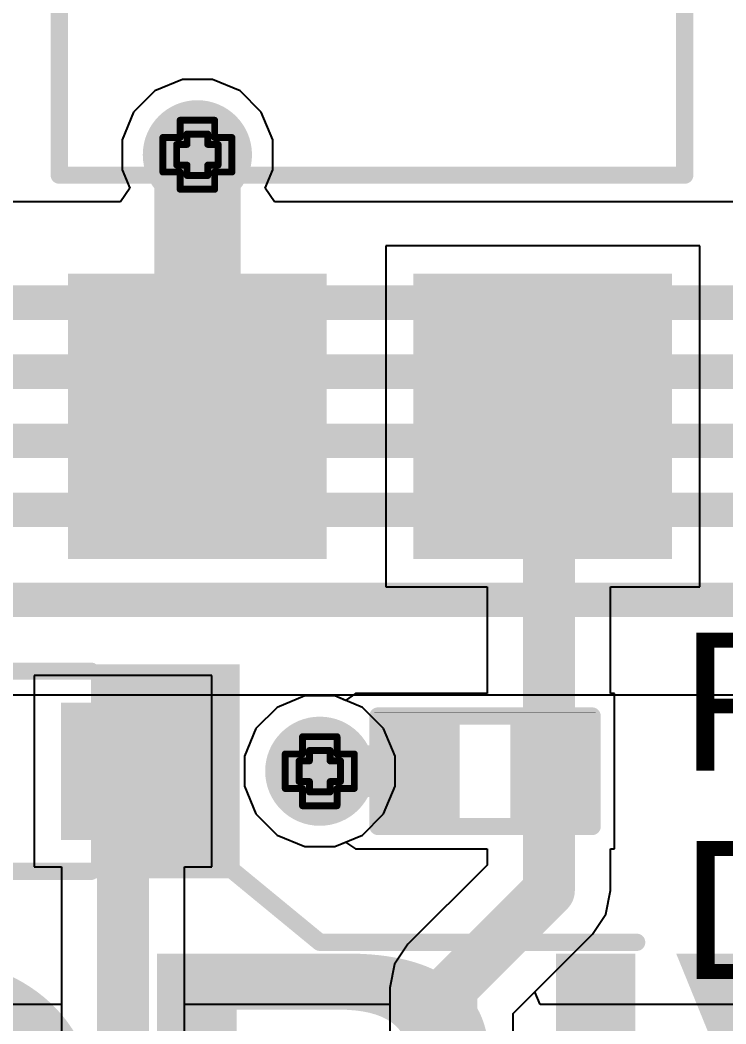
# Model space of a CAD drawing. Header units: inches. Extents: x -3 to 5259, y -3 to 5282.
# Drawn here: x 101.76 to 106.96, y 11.72 to 19.11 of the extents above; entities that cross this region are included whole.
import ezdxf

# ---------------------------------------------------------------- set-up
doc = ezdxf.new("R2010")
doc.units = ezdxf.units.IN
for name, color, linetype in [('Bottom Layer', 5, 'Continuous'), ('Bottom Solder', 6, 'Continuous'), ('Drill Drawing', 1, 'Continuous'), ('Layer 1', 16, 'Continuous'), ('Layer 2', 76, 'Continuous'), ('Top Layer', 1, 'Continuous'), ('Top Overlay', 2, 'Continuous'), ('Top Paste', 8, 'Continuous'), ('Top Solder', 216, 'Continuous'), ('Via Holes', 16, 'Continuous')]:
    doc.layers.add(name, color=color, linetype=linetype)
doc.styles.add('Arial', font='', dxfattribs={"height": 0.2})
doc.styles.add('Arial Black_Bold', font='', dxfattribs={"height": 0.2})
doc.styles.get('Arial').set_extended_font_data('Arial')
doc.styles.get('Arial Black_Bold').set_extended_font_data('Arial Black', bold=True)

# ---------------------------------------------------------------- blocks, each defined once
blk = doc.blocks.new('PC817C_13')
at = {"layer": 'Top Layer'}
for points in [[(6.100064, 2.1699982), (6.100064, 0.3700018), (4.100068, 0.3700018), (4.100068, 2.1699982)], [(6.100064, -0.3700018), (6.100064, -2.1699982), (4.100068, -2.1699982), (4.100068, -0.3700018)]]:
    blk.add_hatch(color=1, dxfattribs=at).paths.add_polyline_path(points)
at = {"layer": 'Top Paste'}
for points in [[(6.100064, 2.1699982), (6.100064, 0.3700018), (4.100068, 0.3700018), (4.100068, 2.1699982)], [(6.100064, -0.3700018), (6.100064, -2.1699982), (4.100068, -2.1699982), (4.100068, -0.3700018)]]:
    blk.add_hatch(color=8, dxfattribs=at).paths.add_polyline_path(points)
at = {"layer": 'Top Solder'}
for points in [[(6.150863999999999, 2.2207982), (6.150863999999999, 0.3192018), (4.049268, 0.3192018), (4.049268, 2.2207982)], [(6.150863999999999, -0.3192018), (6.150863999999999, -2.2207982), (4.049268, -2.2207982), (4.049268, -0.3192018)]]:
    blk.add_hatch(color=216, dxfattribs=at).paths.add_polyline_path(points)
at = {"layer": 'Top Overlay'}
for points in [[(3.324885399999999, 2.3139654, 0.127, 0.127, 0), (-3.175, 2.3139654, 0.127, 0.127, 0)], [(3.324885399999999, -2.2859492, 0.127, 0.127, 0), (3.324885399999999, 2.3139654, 0.127, 0.127, 0)], [(3.324885399999999, -2.2859492, 0.127, 0.127, 0), (-3.175, -2.28594666, 0.127, 0.127, 0)]]:
    blk.add_lwpolyline(points, format="xyseb", dxfattribs=at)
for points in [[(3.2931354, 2.3139654, 0.0635, 0.0635, 1), (3.3566354, 2.3139654, 0.0635, 0.0635, 1)], [(3.2931354, 2.3139654, 0.0635, 0.0635, 1), (3.3566354, 2.3139654, 0.0635, 0.0635, 1)], [(3.2931354, -2.2859492, 0.0635, 0.0635, 1), (3.3566354, -2.2859492, 0.0635, 0.0635, 1)], [(3.2931354, -2.2859492, 0.0635, 0.0635, 1), (3.3566354, -2.2859492, 0.0635, 0.0635, 1)]]:
    blk.add_lwpolyline(points, format="xyseb", close=True, dxfattribs=at)
blk = doc.blocks.new('R___0402_59')
at = {"layer": 'Top Layer'}
for points in [[(-0.6985, -0.3175), (-0.6985, 0.3175), (-0.2412999999999999, 0.3175), (-0.2413, -0.3175)], [(0.2412999999999999, -0.3175), (0.2413, 0.3175), (0.6985, 0.3175), (0.6985, -0.3175)]]:
    blk.add_hatch(color=1, dxfattribs=at).paths.add_polyline_path(points)
at = {"layer": 'Top Paste'}
for points in [[(-0.6985, -0.3175), (-0.6985, 0.3175), (-0.2412999999999999, 0.3175), (-0.2413, -0.3175)], [(0.2412999999999999, -0.3175), (0.2413, 0.3175), (0.6985, 0.3175), (0.6985, -0.3175)]]:
    blk.add_hatch(color=8, dxfattribs=at).paths.add_polyline_path(points)
at = {"layer": 'Top Solder'}
for points in [[(-0.75350116, -0.37250116), (-0.75350116, 0.37250116), (-0.1862988399999999, 0.37250116), (-0.18629884, -0.37250116)], [(0.1862988399999999, -0.37250116), (0.18629884, 0.37250116), (0.75350116, 0.37250116), (0.75350116, -0.37250116)]]:
    blk.add_hatch(color=216, dxfattribs=at).paths.add_polyline_path(points)
at = {"layer": 'Top Overlay'}
for points in [[(-0.7874, 0.4064, 0.127, 0.127, 0), (-0.7874, -0.4064, 0.127, 0.127, 0)], [(0.7874, 0.4064, 0.127, 0.127, 0), (-0.7874, 0.4064, 0.127, 0.127, 0)], [(0.7874, 0.4064, 0.127, 0.127, 0), (0.7874, -0.4064, 0.127, 0.127, 0)], [(0.7874, -0.4064, 0.127, 0.127, 0), (-0.7874, -0.4064, 0.127, 0.127, 0)], [(0.8128, -0.4318, 0.0032258, 0.0032258, 0), (-0.8128, -0.4318, 0.0032258, 0.0032258, 0)]]:
    blk.add_lwpolyline(points, format="xyseb", dxfattribs=at)
for points in [[(-0.8191499999999999, 0.4064, 0.0635, 0.0635, 1), (-0.7556499999999999, 0.4064, 0.0635, 0.0635, 1)], [(-0.8191499999999999, 0.4064, 0.0635, 0.0635, 1), (-0.7556499999999999, 0.4064, 0.0635, 0.0635, 1)], [(0.7556499999999999, 0.4064, 0.0635, 0.0635, 1), (0.8191499999999999, 0.4064, 0.0635, 0.0635, 1)], [(0.7556499999999999, 0.4064, 0.0635, 0.0635, 1), (0.8191499999999999, 0.4064, 0.0635, 0.0635, 1)], [(-0.8191499999999999, -0.4064, 0.0635, 0.0635, 1), (-0.7556499999999999, -0.4064, 0.0635, 0.0635, 1)], [(-0.8191499999999999, -0.4064, 0.0635, 0.0635, 1), (-0.7556499999999999, -0.4064, 0.0635, 0.0635, 1)], [(0.7556499999999999, -0.4064, 0.0635, 0.0635, 1), (0.8191499999999999, -0.4064, 0.0635, 0.0635, 1)], [(0.7556499999999999, -0.4064, 0.0635, 0.0635, 1), (0.8191499999999999, -0.4064, 0.0635, 0.0635, 1)], [(-0.81360518, -0.4318, 0.0016129, 0.0016129, 1), (-0.8119948199999999, -0.4318, 0.0016129, 0.0016129, 1)], [(0.8119948199999999, -0.4318, 0.0016129, 0.0016129, 1), (0.81360518, -0.4318, 0.0016129, 0.0016129, 1)]]:
    blk.add_lwpolyline(points, format="xyseb", close=True, dxfattribs=at)
blk = doc.blocks.new('SOD_323_201')
at = {"layer": 'Top Layer'}
for points in [[(-0.74999977, -0.4500003699999999), (-1.55000071, -0.4500003700000001), (-1.55000071, 0.4500003699999999), (-0.74999977, 0.4500003700000001)], [(1.55000071, -0.4500003699999999), (0.74999977, -0.4500003700000001), (0.74999977, 0.4500003699999999), (1.55000071, 0.4500003700000001)]]:
    blk.add_hatch(color=1, dxfattribs=at).paths.add_polyline_path(points)
at = {"layer": 'Top Overlay'}
for points in [[(-2.00751186, 0.4825847599999999), (-0.91531186, 0.4825847599999999), (-0.91531186, 0.7873847599999999), (-2.00751186, 0.7873847599999999)], [(-2.00752456, -0.50799492), (-1.57572456, -0.50799492), (-1.57572456, 0.50800508), (-2.00752456, 0.50800508)], [(-2.00753472, -0.7873872999999999), (-0.9153347199999999, -0.7873872999999999), (-0.9153347199999999, -0.4825872999999999), (-2.00753472, -0.4825872999999999)]]:
    blk.add_hatch(color=2, dxfattribs=at).paths.add_polyline_path(points)
at = {"layer": 'Top Paste'}
for points in [[(-0.74999977, -0.4500003699999999), (-1.55000071, -0.4500003700000001), (-1.55000071, 0.4500003699999999), (-0.74999977, 0.4500003700000001)], [(1.55000071, -0.4500003699999999), (0.74999977, -0.4500003700000001), (0.74999977, 0.4500003699999999), (1.55000071, 0.4500003700000001)]]:
    blk.add_hatch(color=8, dxfattribs=at).paths.add_polyline_path(points)
at = {"layer": 'Top Solder'}
for points in [[(-0.69499861, -0.5050015299999998), (-1.60500187, -0.50500153), (-1.60500187, 0.5050015299999998), (-0.69499861, 0.50500153)], [(1.60500187, -0.5050015299999998), (0.69499861, -0.50500153), (0.69499861, 0.5050015299999998), (1.60500187, 0.50500153)]]:
    blk.add_hatch(color=216, dxfattribs=at).paths.add_polyline_path(points)
at = {"layer": 'Top Overlay'}
for points in [[(0.9397999999999999, 0.7365974599999999, 0.127, 0.127, 0), (-0.91439746, 0.7366, 0.127, 0.127, 0)], [(0.9397999999999999, 0.7365974599999999, 0.127, 0.127, 0), (0.9397999999999999, 0.5588, 0.127, 0.127, 0)], [(0.9397999999999999, -0.5588, 0.127, 0.127, 0), (0.9397999999999999, -0.7365974599999999, 0.127, 0.127, 0)], [(0.9397999999999999, -0.7365974599999999, 0.127, 0.127, 0), (-0.91439746, -0.7366, 0.127, 0.127, 0)]]:
    blk.add_lwpolyline(points, format="xyseb", dxfattribs=at)
for points in [[(-0.94614746, 0.7366, 0.0635, 0.0635, 1), (-0.8826474599999999, 0.7366, 0.0635, 0.0635, 1)], [(0.9080499999999999, 0.7365974599999999, 0.0635, 0.0635, 1), (0.9715499999999999, 0.7365974599999999, 0.0635, 0.0635, 1)], [(0.9080499999999999, 0.7365974599999999, 0.0635, 0.0635, 1), (0.9715499999999999, 0.7365974599999999, 0.0635, 0.0635, 1)], [(0.9080499999999999, 0.5588, 0.0635, 0.0635, 1), (0.9715499999999999, 0.5588, 0.0635, 0.0635, 1)], [(0.9080499999999999, -0.5588, 0.0635, 0.0635, 1), (0.9715499999999999, -0.5588, 0.0635, 0.0635, 1)], [(-0.94614746, -0.7366, 0.0635, 0.0635, 1), (-0.8826474599999999, -0.7366, 0.0635, 0.0635, 1)], [(0.9080499999999999, -0.7365974599999999, 0.0635, 0.0635, 1), (0.9715499999999999, -0.7365974599999999, 0.0635, 0.0635, 1)], [(0.9080499999999999, -0.7365974599999999, 0.0635, 0.0635, 1), (0.9715499999999999, -0.7365974599999999, 0.0635, 0.0635, 1)]]:
    blk.add_lwpolyline(points, format="xyseb", close=True, dxfattribs=at)

msp = doc.modelspace()

# ---------------------------------------------------------------- hatches: boundary and pattern name
at = {"layer": 'Bottom Layer'}
h = msp.add_hatch(color=5, dxfattribs=at)
edge = h.paths.add_edge_path()
edge.add_arc((103.06865086, 18.11441132), 0.2999994, 0, 360)
h = msp.add_hatch(color=5, dxfattribs=at)
edge = h.paths.add_edge_path()
edge.add_arc((103.96864906, 13.57794338), 0.2999994, 0, 360)
at = {"layer": 'Bottom Solder'}
h = msp.add_hatch(color=6, dxfattribs=at)
edge = h.paths.add_edge_path()
edge.add_arc((103.06865086, 18.11441132), 0.4015993999999999, 0, 360)
h = msp.add_hatch(color=6, dxfattribs=at)
edge = h.paths.add_edge_path()
edge.add_arc((103.96864906, 13.57794338), 0.4015993999999999, 0, 360)
at = {"layer": 'Layer 1'}
h = msp.add_hatch(color=16, dxfattribs=at)
edge = h.paths.add_edge_path()
edge.add_arc((103.06865086, 18.11441132), 0.2999994, 0, 360)
h = msp.add_hatch(color=16, dxfattribs=at)
edge = h.paths.add_edge_path()
edge.add_arc((103.96864906, 13.57794338), 0.2999994, 0, 360)
at = {"layer": 'Layer 2'}
h = msp.add_hatch(color=76, dxfattribs=at)
edge = h.paths.add_edge_path()
edge.add_arc((103.06865086, 18.11441132), 0.2999994, 0, 360)
h = msp.add_hatch(color=76, dxfattribs=at)
edge = h.paths.add_edge_path()
edge.add_arc((103.96864906, 13.57794338), 0.2999994, 0, 360)
at = {"layer": 'Top Layer'}
h = msp.add_hatch(color=1, dxfattribs=at)
edge = h.paths.add_edge_path()
edge.add_arc((103.06865086, 18.11441132), 0.2999994, 0, 360)
h = msp.add_hatch(color=1, dxfattribs=at)
edge = h.paths.add_edge_path()
edge.add_arc((103.96864906, 13.57794338), 0.2999994, 0, 360)
at = {"layer": 'Top Solder'}
h = msp.add_hatch(color=216, dxfattribs=at)
edge = h.paths.add_edge_path()
edge.add_arc((103.06865086, 18.11441132), 0.4015993999999999, 0, 360)
h = msp.add_hatch(color=216, dxfattribs=at)
edge = h.paths.add_edge_path()
edge.add_arc((103.96864906, 13.57794338), 0.4015993999999999, 0, 360)
at = {"layer": 'Via Holes'}
h = msp.add_hatch(color=7, dxfattribs=at)
edge = h.paths.add_edge_path()
edge.add_arc((103.06865086, 18.11441132), 0.1499997, 0, 360)
h = msp.add_hatch(color=7, dxfattribs=at)
edge = h.paths.add_edge_path()
edge.add_arc((103.96864906, 13.57794338), 0.1499997, 0, 360)

# ---------------------------------------------------------------- linework, layer by layer
at = {"layer": 'Bottom Layer'}
for p, q in [((103.85845116, 14.13194278), (103.6548346, 14.04760208)), ((103.85845116, 14.13194278), (103.6548346, 14.04760208)), ((104.07884696, 14.13194278), (103.85845116, 14.13194278)), ((104.07884696, 14.13194278), (103.85845116, 14.13194278)), ((104.28246352, 14.04760208), (104.07884696, 14.13194278)), ((104.28246352, 14.04760208), (104.07884696, 14.13194278)), ((103.6548346, 14.04760208), (103.49899036, 13.89175784)), ((103.6548346, 14.04760208), (103.49899036, 13.89175784)), ((104.43830776, 13.89175784), (104.28246352, 14.04760208)), ((104.43830776, 13.89175784), (104.28246352, 14.04760208)), ((103.49899036, 13.89175784), (103.41464966, 13.68814128)), ((103.49899036, 13.89175784), (103.41464966, 13.68814128)), ((104.52264846, 13.68814128), (104.43830776, 13.89175784)), ((104.52264846, 13.68814128), (104.43830776, 13.89175784)), ((103.41464966, 13.68814128), (103.41464966, 13.46774548)), ((103.41464966, 13.68814128), (103.41464966, 13.46774548)), ((104.52264846, 13.46774548), (104.52264846, 13.68814128)), ((104.52264846, 13.46774548), (104.52264846, 13.68814128)), ((103.41464966, 13.46774548), (103.49899036, 13.26412892)), ((103.41464966, 13.46774548), (103.49899036, 13.26412892)), ((104.43830776, 13.26412892), (104.52264846, 13.46774548)), ((104.43830776, 13.26412892), (104.52264846, 13.46774548)), ((103.49899036, 13.26412892), (103.6548346, 13.10828468)), ((103.49899036, 13.26412892), (103.6548346, 13.10828468)), ((104.28246352, 13.10828468), (104.43830776, 13.26412892)), ((104.28246352, 13.10828468), (104.43830776, 13.26412892)), ((103.6548346, 13.10828468), (103.85845116, 13.02394398)), ((103.6548346, 13.10828468), (103.85845116, 13.02394398)), ((104.07884696, 13.02394398), (104.28246352, 13.10828468)), ((104.07884696, 13.02394398), (104.28246352, 13.10828468)), ((103.85845116, 13.02394398), (104.07884696, 13.02394398)), ((103.85845116, 13.02394398), (104.07884696, 13.02394398))]:
    msp.add_line(p, q, dxfattribs=at)
at = {"layer": 'Drill Drawing'}
for points in [[(102.94165086, 18.24141132, 0.0508, 0.0508, 0), (102.94165086, 18.36841132, 0.0508, 0.0508, 0)], [(102.94165086, 18.36841132, 0.0508, 0.0508, 0), (103.19565086, 18.36841132, 0.0508, 0.0508, 0)], [(103.19565086, 18.24141132, 0.0508, 0.0508, 0), (103.19565086, 18.36841132, 0.0508, 0.0508, 0)], [(102.81465086, 17.98741132, 0.0508, 0.0508, 0), (102.81465086, 18.24141132, 0.0508, 0.0508, 0)], [(102.81465086, 18.24141132, 0.0508, 0.0508, 0), (102.94165086, 18.24141132, 0.0508, 0.0508, 0)], [(102.99245086, 18.19061132, 0.0508, 0.0508, 0), (102.99245086, 18.26681132, 0.0508, 0.0508, 0)], [(102.99245086, 18.26681132, 0.0508, 0.0508, 0), (103.14485086, 18.26681132, 0.0508, 0.0508, 0)], [(103.14485086, 18.19061132, 0.0508, 0.0508, 0), (103.14485086, 18.26681132, 0.0508, 0.0508, 0)], [(103.19565086, 18.24141132, 0.0508, 0.0508, 0), (103.32265086, 18.24141132, 0.0508, 0.0508, 0)], [(103.32265086, 17.98741132, 0.0508, 0.0508, 0), (103.32265086, 18.24141132, 0.0508, 0.0508, 0)], [(102.91625086, 18.03821132, 0.0508, 0.0508, 0), (102.91625086, 18.19061132, 0.0508, 0.0508, 0)], [(102.91625086, 18.19061132, 0.0508, 0.0508, 0), (102.99245086, 18.19061132, 0.0508, 0.0508, 0)], [(103.14485086, 18.19061132, 0.0508, 0.0508, 0), (103.22105086, 18.19061132, 0.0508, 0.0508, 0)], [(103.22105086, 18.03821132, 0.0508, 0.0508, 0), (103.22105086, 18.19061132, 0.0508, 0.0508, 0)], [(102.91625086, 18.03821132, 0.0508, 0.0508, 0), (102.99245086, 18.03821132, 0.0508, 0.0508, 0)], [(102.99245086, 17.96201132, 0.0508, 0.0508, 0), (102.99245086, 18.03821132, 0.0508, 0.0508, 0)], [(103.14485086, 18.03821132, 0.0508, 0.0508, 0), (103.22105086, 18.03821132, 0.0508, 0.0508, 0)], [(103.14485086, 17.96201132, 0.0508, 0.0508, 0), (103.14485086, 18.03821132, 0.0508, 0.0508, 0)], [(102.81465086, 17.98741132, 0.0508, 0.0508, 0), (102.94165086, 17.98741132, 0.0508, 0.0508, 0)], [(102.94165086, 17.86041132, 0.0508, 0.0508, 0), (102.94165086, 17.98741132, 0.0508, 0.0508, 0)], [(102.99245086, 17.96201132, 0.0508, 0.0508, 0), (103.14485086, 17.96201132, 0.0508, 0.0508, 0)], [(103.19565086, 17.98741132, 0.0508, 0.0508, 0), (103.32265086, 17.98741132, 0.0508, 0.0508, 0)], [(103.19565086, 17.86041132, 0.0508, 0.0508, 0), (103.19565086, 17.98741132, 0.0508, 0.0508, 0)], [(102.94165086, 17.86041132, 0.0508, 0.0508, 0), (103.19565086, 17.86041132, 0.0508, 0.0508, 0)], [(103.84164906, 13.70494338, 0.0508, 0.0508, 0), (103.84164906, 13.83194338, 0.0508, 0.0508, 0)], [(103.84164906, 13.83194338, 0.0508, 0.0508, 0), (104.09564906, 13.83194338, 0.0508, 0.0508, 0)], [(104.09564906, 13.70494338, 0.0508, 0.0508, 0), (104.09564906, 13.83194338, 0.0508, 0.0508, 0)], [(103.89244906, 13.65414338, 0.0508, 0.0508, 0), (103.89244906, 13.73034338, 0.0508, 0.0508, 0)], [(103.89244906, 13.73034338, 0.0508, 0.0508, 0), (104.04484906, 13.73034338, 0.0508, 0.0508, 0)], [(104.04484906, 13.65414338, 0.0508, 0.0508, 0), (104.04484906, 13.73034338, 0.0508, 0.0508, 0)], [(103.71464906, 13.45094338, 0.0508, 0.0508, 0), (103.71464906, 13.70494338, 0.0508, 0.0508, 0)], [(103.71464906, 13.70494338, 0.0508, 0.0508, 0), (103.84164906, 13.70494338, 0.0508, 0.0508, 0)], [(103.81624906, 13.50174338, 0.0508, 0.0508, 0), (103.81624906, 13.65414338, 0.0508, 0.0508, 0)], [(103.81624906, 13.65414338, 0.0508, 0.0508, 0), (103.89244906, 13.65414338, 0.0508, 0.0508, 0)], [(104.04484906, 13.65414338, 0.0508, 0.0508, 0), (104.12104906, 13.65414338, 0.0508, 0.0508, 0)], [(104.09564906, 13.70494338, 0.0508, 0.0508, 0), (104.22264906, 13.70494338, 0.0508, 0.0508, 0)], [(104.12104906, 13.50174338, 0.0508, 0.0508, 0), (104.12104906, 13.65414338, 0.0508, 0.0508, 0)], [(104.22264906, 13.45094338, 0.0508, 0.0508, 0), (104.22264906, 13.70494338, 0.0508, 0.0508, 0)], [(103.81624906, 13.50174338, 0.0508, 0.0508, 0), (103.89244906, 13.50174338, 0.0508, 0.0508, 0)], [(103.89244906, 13.42554338, 0.0508, 0.0508, 0), (103.89244906, 13.50174338, 0.0508, 0.0508, 0)], [(104.04484906, 13.50174338, 0.0508, 0.0508, 0), (104.12104906, 13.50174338, 0.0508, 0.0508, 0)], [(104.04484906, 13.42554338, 0.0508, 0.0508, 0), (104.04484906, 13.50174338, 0.0508, 0.0508, 0)], [(103.71464906, 13.45094338, 0.0508, 0.0508, 0), (103.84164906, 13.45094338, 0.0508, 0.0508, 0)], [(103.84164906, 13.32394338, 0.0508, 0.0508, 0), (103.84164906, 13.45094338, 0.0508, 0.0508, 0)], [(103.89244906, 13.42554338, 0.0508, 0.0508, 0), (104.04484906, 13.42554338, 0.0508, 0.0508, 0)], [(104.09564906, 13.45094338, 0.0508, 0.0508, 0), (104.22264906, 13.45094338, 0.0508, 0.0508, 0)], [(104.09564906, 13.32394338, 0.0508, 0.0508, 0), (104.09564906, 13.45094338, 0.0508, 0.0508, 0)], [(103.84164906, 13.32394338, 0.0508, 0.0508, 0), (104.09564906, 13.32394338, 0.0508, 0.0508, 0)]]:
    msp.add_lwpolyline(points, format="xyseb", dxfattribs=at)
for points in [[(102.92895086, 18.36841132, 0.0254, 0.0254, 1), (102.95435086, 18.36841132, 0.0254, 0.0254, 1)], [(102.92895086, 18.36841132, 0.0254, 0.0254, 1), (102.95435086, 18.36841132, 0.0254, 0.0254, 1)], [(103.18295086, 18.36841132, 0.0254, 0.0254, 1), (103.20835086, 18.36841132, 0.0254, 0.0254, 1)], [(103.18295086, 18.36841132, 0.0254, 0.0254, 1), (103.20835086, 18.36841132, 0.0254, 0.0254, 1)], [(102.80195086, 18.24141132, 0.0254, 0.0254, 1), (102.82735086, 18.24141132, 0.0254, 0.0254, 1)], [(102.80195086, 18.24141132, 0.0254, 0.0254, 1), (102.82735086, 18.24141132, 0.0254, 0.0254, 1)], [(102.92895086, 18.24141132, 0.0254, 0.0254, 1), (102.95435086, 18.24141132, 0.0254, 0.0254, 1)], [(102.92895086, 18.24141132, 0.0254, 0.0254, 1), (102.95435086, 18.24141132, 0.0254, 0.0254, 1)], [(102.97975086, 18.26681132, 0.0254, 0.0254, 1), (103.00515086, 18.26681132, 0.0254, 0.0254, 1)], [(102.97975086, 18.26681132, 0.0254, 0.0254, 1), (103.00515086, 18.26681132, 0.0254, 0.0254, 1)], [(103.13215086, 18.26681132, 0.0254, 0.0254, 1), (103.15755086, 18.26681132, 0.0254, 0.0254, 1)], [(103.13215086, 18.26681132, 0.0254, 0.0254, 1), (103.15755086, 18.26681132, 0.0254, 0.0254, 1)], [(103.18295086, 18.24141132, 0.0254, 0.0254, 1), (103.20835086, 18.24141132, 0.0254, 0.0254, 1)], [(103.18295086, 18.24141132, 0.0254, 0.0254, 1), (103.20835086, 18.24141132, 0.0254, 0.0254, 1)], [(103.30995086, 18.24141132, 0.0254, 0.0254, 1), (103.33535086, 18.24141132, 0.0254, 0.0254, 1)], [(103.30995086, 18.24141132, 0.0254, 0.0254, 1), (103.33535086, 18.24141132, 0.0254, 0.0254, 1)], [(102.90355086, 18.19061132, 0.0254, 0.0254, 1), (102.92895086, 18.19061132, 0.0254, 0.0254, 1)], [(102.90355086, 18.19061132, 0.0254, 0.0254, 1), (102.92895086, 18.19061132, 0.0254, 0.0254, 1)], [(102.97975086, 18.19061132, 0.0254, 0.0254, 1), (103.00515086, 18.19061132, 0.0254, 0.0254, 1)], [(102.97975086, 18.19061132, 0.0254, 0.0254, 1), (103.00515086, 18.19061132, 0.0254, 0.0254, 1)], [(103.13215086, 18.19061132, 0.0254, 0.0254, 1), (103.15755086, 18.19061132, 0.0254, 0.0254, 1)], [(103.13215086, 18.19061132, 0.0254, 0.0254, 1), (103.15755086, 18.19061132, 0.0254, 0.0254, 1)], [(103.20835086, 18.19061132, 0.0254, 0.0254, 1), (103.23375086, 18.19061132, 0.0254, 0.0254, 1)], [(103.20835086, 18.19061132, 0.0254, 0.0254, 1), (103.23375086, 18.19061132, 0.0254, 0.0254, 1)], [(102.90355086, 18.03821132, 0.0254, 0.0254, 1), (102.92895086, 18.03821132, 0.0254, 0.0254, 1)], [(102.90355086, 18.03821132, 0.0254, 0.0254, 1), (102.92895086, 18.03821132, 0.0254, 0.0254, 1)], [(102.97975086, 18.03821132, 0.0254, 0.0254, 1), (103.00515086, 18.03821132, 0.0254, 0.0254, 1)], [(102.97975086, 18.03821132, 0.0254, 0.0254, 1), (103.00515086, 18.03821132, 0.0254, 0.0254, 1)], [(103.13215086, 18.03821132, 0.0254, 0.0254, 1), (103.15755086, 18.03821132, 0.0254, 0.0254, 1)], [(103.13215086, 18.03821132, 0.0254, 0.0254, 1), (103.15755086, 18.03821132, 0.0254, 0.0254, 1)], [(103.20835086, 18.03821132, 0.0254, 0.0254, 1), (103.23375086, 18.03821132, 0.0254, 0.0254, 1)], [(103.20835086, 18.03821132, 0.0254, 0.0254, 1), (103.23375086, 18.03821132, 0.0254, 0.0254, 1)], [(102.80195086, 17.98741132, 0.0254, 0.0254, 1), (102.82735086, 17.98741132, 0.0254, 0.0254, 1)], [(102.80195086, 17.98741132, 0.0254, 0.0254, 1), (102.82735086, 17.98741132, 0.0254, 0.0254, 1)], [(102.92895086, 17.98741132, 0.0254, 0.0254, 1), (102.95435086, 17.98741132, 0.0254, 0.0254, 1)], [(102.92895086, 17.98741132, 0.0254, 0.0254, 1), (102.95435086, 17.98741132, 0.0254, 0.0254, 1)], [(102.97975086, 17.96201132, 0.0254, 0.0254, 1), (103.00515086, 17.96201132, 0.0254, 0.0254, 1)], [(102.97975086, 17.96201132, 0.0254, 0.0254, 1), (103.00515086, 17.96201132, 0.0254, 0.0254, 1)], [(103.13215086, 17.96201132, 0.0254, 0.0254, 1), (103.15755086, 17.96201132, 0.0254, 0.0254, 1)], [(103.13215086, 17.96201132, 0.0254, 0.0254, 1), (103.15755086, 17.96201132, 0.0254, 0.0254, 1)], [(103.18295086, 17.98741132, 0.0254, 0.0254, 1), (103.20835086, 17.98741132, 0.0254, 0.0254, 1)], [(103.18295086, 17.98741132, 0.0254, 0.0254, 1), (103.20835086, 17.98741132, 0.0254, 0.0254, 1)], [(103.30995086, 17.98741132, 0.0254, 0.0254, 1), (103.33535086, 17.98741132, 0.0254, 0.0254, 1)], [(103.30995086, 17.98741132, 0.0254, 0.0254, 1), (103.33535086, 17.98741132, 0.0254, 0.0254, 1)], [(102.92895086, 17.86041132, 0.0254, 0.0254, 1), (102.95435086, 17.86041132, 0.0254, 0.0254, 1)], [(102.92895086, 17.86041132, 0.0254, 0.0254, 1), (102.95435086, 17.86041132, 0.0254, 0.0254, 1)], [(103.18295086, 17.86041132, 0.0254, 0.0254, 1), (103.20835086, 17.86041132, 0.0254, 0.0254, 1)], [(103.18295086, 17.86041132, 0.0254, 0.0254, 1), (103.20835086, 17.86041132, 0.0254, 0.0254, 1)], [(103.82894906, 13.83194338, 0.0254, 0.0254, 1), (103.85434906, 13.83194338, 0.0254, 0.0254, 1)], [(103.82894906, 13.83194338, 0.0254, 0.0254, 1), (103.85434906, 13.83194338, 0.0254, 0.0254, 1)], [(104.08294906, 13.83194338, 0.0254, 0.0254, 1), (104.10834906, 13.83194338, 0.0254, 0.0254, 1)], [(104.08294906, 13.83194338, 0.0254, 0.0254, 1), (104.10834906, 13.83194338, 0.0254, 0.0254, 1)], [(103.87974906, 13.73034338, 0.0254, 0.0254, 1), (103.90514906, 13.73034338, 0.0254, 0.0254, 1)], [(103.87974906, 13.73034338, 0.0254, 0.0254, 1), (103.90514906, 13.73034338, 0.0254, 0.0254, 1)], [(104.03214906, 13.73034338, 0.0254, 0.0254, 1), (104.05754906, 13.73034338, 0.0254, 0.0254, 1)], [(104.03214906, 13.73034338, 0.0254, 0.0254, 1), (104.05754906, 13.73034338, 0.0254, 0.0254, 1)], [(103.70194906, 13.70494338, 0.0254, 0.0254, 1), (103.72734906, 13.70494338, 0.0254, 0.0254, 1)], [(103.70194906, 13.70494338, 0.0254, 0.0254, 1), (103.72734906, 13.70494338, 0.0254, 0.0254, 1)], [(103.80354906, 13.65414338, 0.0254, 0.0254, 1), (103.82894906, 13.65414338, 0.0254, 0.0254, 1)], [(103.80354906, 13.65414338, 0.0254, 0.0254, 1), (103.82894906, 13.65414338, 0.0254, 0.0254, 1)], [(103.82894906, 13.70494338, 0.0254, 0.0254, 1), (103.85434906, 13.70494338, 0.0254, 0.0254, 1)], [(103.82894906, 13.70494338, 0.0254, 0.0254, 1), (103.85434906, 13.70494338, 0.0254, 0.0254, 1)], [(103.87974906, 13.65414338, 0.0254, 0.0254, 1), (103.90514906, 13.65414338, 0.0254, 0.0254, 1)], [(103.87974906, 13.65414338, 0.0254, 0.0254, 1), (103.90514906, 13.65414338, 0.0254, 0.0254, 1)], [(104.03214906, 13.65414338, 0.0254, 0.0254, 1), (104.05754906, 13.65414338, 0.0254, 0.0254, 1)], [(104.03214906, 13.65414338, 0.0254, 0.0254, 1), (104.05754906, 13.65414338, 0.0254, 0.0254, 1)], [(104.08294906, 13.70494338, 0.0254, 0.0254, 1), (104.10834906, 13.70494338, 0.0254, 0.0254, 1)], [(104.08294906, 13.70494338, 0.0254, 0.0254, 1), (104.10834906, 13.70494338, 0.0254, 0.0254, 1)], [(104.10834906, 13.65414338, 0.0254, 0.0254, 1), (104.13374906, 13.65414338, 0.0254, 0.0254, 1)], [(104.10834906, 13.65414338, 0.0254, 0.0254, 1), (104.13374906, 13.65414338, 0.0254, 0.0254, 1)], [(104.20994906, 13.70494338, 0.0254, 0.0254, 1), (104.23534906, 13.70494338, 0.0254, 0.0254, 1)], [(104.20994906, 13.70494338, 0.0254, 0.0254, 1), (104.23534906, 13.70494338, 0.0254, 0.0254, 1)], [(103.80354906, 13.50174338, 0.0254, 0.0254, 1), (103.82894906, 13.50174338, 0.0254, 0.0254, 1)], [(103.80354906, 13.50174338, 0.0254, 0.0254, 1), (103.82894906, 13.50174338, 0.0254, 0.0254, 1)], [(103.87974906, 13.50174338, 0.0254, 0.0254, 1), (103.90514906, 13.50174338, 0.0254, 0.0254, 1)], [(103.87974906, 13.50174338, 0.0254, 0.0254, 1), (103.90514906, 13.50174338, 0.0254, 0.0254, 1)], [(104.03214906, 13.50174338, 0.0254, 0.0254, 1), (104.05754906, 13.50174338, 0.0254, 0.0254, 1)], [(104.03214906, 13.50174338, 0.0254, 0.0254, 1), (104.05754906, 13.50174338, 0.0254, 0.0254, 1)], [(104.10834906, 13.50174338, 0.0254, 0.0254, 1), (104.13374906, 13.50174338, 0.0254, 0.0254, 1)], [(104.10834906, 13.50174338, 0.0254, 0.0254, 1), (104.13374906, 13.50174338, 0.0254, 0.0254, 1)], [(103.70194906, 13.45094338, 0.0254, 0.0254, 1), (103.72734906, 13.45094338, 0.0254, 0.0254, 1)], [(103.70194906, 13.45094338, 0.0254, 0.0254, 1), (103.72734906, 13.45094338, 0.0254, 0.0254, 1)], [(103.82894906, 13.45094338, 0.0254, 0.0254, 1), (103.85434906, 13.45094338, 0.0254, 0.0254, 1)], [(103.82894906, 13.45094338, 0.0254, 0.0254, 1), (103.85434906, 13.45094338, 0.0254, 0.0254, 1)], [(103.87974906, 13.42554338, 0.0254, 0.0254, 1), (103.90514906, 13.42554338, 0.0254, 0.0254, 1)], [(103.87974906, 13.42554338, 0.0254, 0.0254, 1), (103.90514906, 13.42554338, 0.0254, 0.0254, 1)], [(104.03214906, 13.42554338, 0.0254, 0.0254, 1), (104.05754906, 13.42554338, 0.0254, 0.0254, 1)], [(104.03214906, 13.42554338, 0.0254, 0.0254, 1), (104.05754906, 13.42554338, 0.0254, 0.0254, 1)], [(104.08294906, 13.45094338, 0.0254, 0.0254, 1), (104.10834906, 13.45094338, 0.0254, 0.0254, 1)], [(104.08294906, 13.45094338, 0.0254, 0.0254, 1), (104.10834906, 13.45094338, 0.0254, 0.0254, 1)], [(104.20994906, 13.45094338, 0.0254, 0.0254, 1), (104.23534906, 13.45094338, 0.0254, 0.0254, 1)], [(104.20994906, 13.45094338, 0.0254, 0.0254, 1), (104.23534906, 13.45094338, 0.0254, 0.0254, 1)], [(103.82894906, 13.32394338, 0.0254, 0.0254, 1), (103.85434906, 13.32394338, 0.0254, 0.0254, 1)], [(103.82894906, 13.32394338, 0.0254, 0.0254, 1), (103.85434906, 13.32394338, 0.0254, 0.0254, 1)], [(104.08294906, 13.32394338, 0.0254, 0.0254, 1), (104.10834906, 13.32394338, 0.0254, 0.0254, 1)], [(104.08294906, 13.32394338, 0.0254, 0.0254, 1), (104.10834906, 13.32394338, 0.0254, 0.0254, 1)]]:
    msp.add_lwpolyline(points, format="xyseb", close=True, dxfattribs=at)
at = {"layer": 'Layer 1'}
for p, q in [((103.85845116, 14.13194278), (103.6548346, 14.04760208)), ((104.07884696, 14.13194278), (103.85845116, 14.13194278)), ((104.28246352, 14.04760208), (104.07884696, 14.13194278)), ((103.6548346, 14.04760208), (103.49899036, 13.89175784)), ((104.43830776, 13.89175784), (104.28246352, 14.04760208)), ((103.49899036, 13.89175784), (103.41464966, 13.68814128)), ((104.52264846, 13.68814128), (104.43830776, 13.89175784)), ((103.41464966, 13.68814128), (103.41464966, 13.46774548)), ((104.52264846, 13.46774548), (104.52264846, 13.68814128)), ((103.41464966, 13.46774548), (103.49899036, 13.26412892)), ((104.43830776, 13.26412892), (104.52264846, 13.46774548)), ((103.49899036, 13.26412892), (103.6548346, 13.10828468)), ((104.28246352, 13.10828468), (104.43830776, 13.26412892)), ((103.6548346, 13.10828468), (103.85845116, 13.02394398)), ((104.07884696, 13.02394398), (104.28246352, 13.10828468)), ((103.85845116, 13.02394398), (104.07884696, 13.02394398))]:
    msp.add_line(p, q, dxfattribs=at)
at = {"layer": 'Layer 2'}
for p, q in [((102.95845296, 18.66841072), (102.7548364, 18.58407002)), ((103.17884876, 18.66841072), (102.95845296, 18.66841072)), ((103.38246532, 18.58407002), (103.17884876, 18.66841072)), ((102.7548364, 18.58407002), (102.59899216, 18.42822578)), ((103.53830956, 18.42822578), (103.38246532, 18.58407002)), ((102.59899216, 18.42822578), (102.51465146, 18.22460922)), ((103.62265026, 18.22460922), (103.53830956, 18.42822578)), ((102.51465146, 18.22460922), (102.51465146, 18.00421342)), ((103.62265026, 18.00421342), (103.62265026, 18.22460922)), ((102.51465146, 18.00421342), (102.57069656, 17.86891016)), ((103.56660516, 17.86891016), (103.62265026, 18.00421342)), ((102.57069656, 17.86891016), (102.50280744, 17.76730762)), ((103.63449428, 17.76730762), (103.56660516, 17.86891016)), ((102.50280744, 17.76730762), (77.64703037999999, 17.76730762)), ((108.19578818, 17.76730762), (103.63449428, 17.76730762)), ((66.28051767999999, 14.1388973), (121.85941846, 14.1388973))]:
    msp.add_line(p, q, dxfattribs=at)
for points in [[(67.14814104, 17.02559714, 0.254, 0.254, 0), (125.29554824, 17.02559714, 0.254, 0.254, 0)], [(66.93772236, 16.51759714, 0.254, 0.254, 0), (126.53616552, 16.51759714, 0.254, 0.254, 0)], [(66.72730368, 16.00959714, 0.254, 0.254, 0), (127.33098232, 16.00959714, 0.254, 0.254, 0)], [(66.51688499999999, 15.50159714, 0.254, 0.254, 0), (132.67625992, 15.50159714, 0.254, 0.254, 0)], [(66.46091356000001, 14.8391499, 0.254, 0.254, 0), (119.6246401, 14.8391499, 0.254, 0.254, 0)]]:
    msp.add_lwpolyline(points, format="xyseb", dxfattribs=at)
at = {"layer": 'Top Layer'}
for p, q in [((106.76264906, 17.44334332), (104.45465266, 17.44334332)), ((104.45465266, 17.44334332), (104.45465266, 14.93534732)), ((106.76264906, 17.44334332), (104.45465266, 17.44334332)), ((104.45465266, 17.44334332), (104.45465266, 14.93534732)), ((106.76264906, 14.93534732), (106.76264906, 17.44334332)), ((106.76264906, 14.93534732), (106.76264906, 17.44334332)), ((104.45465266, 14.93534732), (105.20075988, 14.93534732)), ((104.45465266, 14.93534732), (105.20075988, 14.93534732)), ((105.20075988, 14.93534732), (105.20075988, 14.14934178)), ((105.20075988, 14.93534732), (105.20075988, 14.14934178)), ((106.10717412, 14.14934178), (106.10717412, 14.93534732)), ((106.10717412, 14.93534732), (106.76264906, 14.93534732)), ((106.10717412, 14.14934178), (106.10717412, 14.93534732)), ((106.10717412, 14.93534732), (106.76264906, 14.93534732)), ((103.17539944, 14.28167832), (101.86740104, 14.28167832)), ((101.86740104, 14.28167832), (101.86740104, 12.87368012)), ((103.17539944, 14.28167832), (101.86740104, 14.28167832)), ((101.86740104, 14.28167832), (101.86740104, 12.87368012)), ((103.17539944, 12.87368012), (103.17539944, 14.28167832)), ((103.17539944, 12.87368012), (103.17539944, 14.28167832)), ((103.85845116, 14.13194278), (103.6548346, 14.04760208)), ((103.85845116, 14.13194278), (103.6548346, 14.04760208)), ((104.07884696, 14.13194278), (103.85845116, 14.13194278)), ((104.07884696, 14.13194278), (103.85845116, 14.13194278)), ((104.15704848, 14.09955016), (104.07884696, 14.13194278)), ((104.15704848, 14.09955016), (104.07884696, 14.13194278)), ((104.231567, 14.14934432), (104.15704848, 14.09955016)), ((104.231567, 14.14934432), (104.15704848, 14.09955016)), ((104.231567, 14.14934178), (104.231567, 14.14934432)), ((104.231567, 14.14934178), (104.231567, 14.14934432)), ((105.20075988, 14.14934178), (104.231567, 14.14934178)), ((105.20075988, 14.14934178), (104.231567, 14.14934178)), ((106.136567, 14.14934178), (106.10717412, 14.14934178)), ((106.136567, 14.14934178), (106.10717412, 14.14934178)), ((106.136567, 13.00634178), (106.136567, 14.14934178)), ((106.136567, 13.00634178), (106.136567, 14.14934178)), ((103.6548346, 14.04760208), (103.49899036, 13.89175784)), ((103.6548346, 14.04760208), (103.49899036, 13.89175784)), ((103.49899036, 13.89175784), (103.41464966, 13.68814128)), ((103.49899036, 13.89175784), (103.41464966, 13.68814128)), ((103.41464966, 13.68814128), (103.41464966, 13.46774548)), ((103.41464966, 13.68814128), (103.41464966, 13.46774548)), ((103.41464966, 13.46774548), (103.49899036, 13.26412892)), ((103.41464966, 13.46774548), (103.49899036, 13.26412892)), ((103.49899036, 13.26412892), (103.6548346, 13.10828468)), ((103.49899036, 13.26412892), (103.6548346, 13.10828468)), ((103.6548346, 13.10828468), (103.85845116, 13.02394398)), ((103.6548346, 13.10828468), (103.85845116, 13.02394398)), ((103.85845116, 13.02394398), (104.07884696, 13.02394398)), ((103.85845116, 13.02394398), (104.07884696, 13.02394398)), ((104.07884696, 13.02394398), (104.15686052, 13.05625786)), ((104.07884696, 13.02394398), (104.15686052, 13.05625786)), ((104.15686052, 13.05625786), (104.231567, 13.00633924)), ((104.15686052, 13.05625786), (104.231567, 13.00633924)), ((104.231567, 13.00633924), (104.231567, 13.00634178)), ((104.231567, 13.00634178), (105.20075988, 13.00634178)), ((104.231567, 13.00633924), (104.231567, 13.00634178)), ((104.231567, 13.00634178), (105.20075988, 13.00634178)), ((105.20075988, 13.00634178), (105.20075988, 12.88772632)), ((105.20075988, 13.00634178), (105.20075988, 12.88772632)), ((106.10717412, 12.7), (106.10717412, 13.00634178)), ((106.10717412, 13.00634178), (106.136567, 13.00634178)), ((106.10717412, 12.7), (106.10717412, 13.00634178)), ((106.10717412, 13.00634178), (106.136567, 13.00634178)), ((101.86740104, 12.87368012), (102.06819312, 12.87368012)), ((101.86740104, 12.87368012), (102.06819312, 12.87368012)), ((102.06819312, 12.87368012), (102.06819312, 3.52130106)), ((102.06819312, 12.87368012), (102.06819312, 11.86179746)), ((102.97460736, 3.33357474), (102.97460736, 12.87368012)), ((102.97460736, 12.87368012), (103.17539944, 12.87368012)), ((102.97460736, 11.86179746), (102.97460736, 12.87368012)), ((102.97460736, 12.87368012), (103.17539944, 12.87368012)), ((105.20075988, 12.88772632), (104.6173676, 12.30433404)), ((105.20075988, 12.88772632), (104.6173676, 12.30433404)), ((106.07267584, 12.52656372), (106.10717412, 12.7)), ((106.07267584, 12.52656372), (106.10717412, 12.7)), ((105.97443372, 12.37953328), (106.07267584, 12.52656372)), ((105.97443372, 12.37953328), (106.07267584, 12.52656372)), ((105.39104144, 11.796141), (105.97443372, 12.37953328)), ((105.55056614, 11.9556657), (105.97443372, 12.37953328)), ((104.6173676, 12.30433404), (104.51912548, 12.1573036)), ((104.6173676, 12.30433404), (104.51912548, 12.1573036)), ((104.51912548, 12.1573036), (104.4846272, 11.98386732)), ((104.51912548, 12.1573036), (104.4846272, 11.98386732)), ((104.4846272, 11.98386732), (104.4846272, 4.08897074)), ((104.4846272, 11.98386732), (104.4846272, 11.86179746)), ((105.58944592, 11.86179746), (105.55056614, 11.9556657)), ((102.06819312, 11.86179746), (97.1102579, 11.86179746)), ((104.4846272, 11.86179746), (102.97460736, 11.86179746)), ((109.56709862, 11.86179746), (105.58944592, 11.86179746)), ((105.39104144, 4.09029408), (105.39104144, 11.796141))]:
    msp.add_line(p, q, dxfattribs=at)
for points in [[(103.06865086, 16.18934532, 0.635, 0.635, 0), (103.06865086, 18.11441132, 0.635, 0.635, 0)], [(105.653967, 13.57784178, 0.3809999999999999, 0.3809999999999999, 0), (105.653967, 16.18934532, 0.3809999999999999, 0.3809999999999999, 0)], [(102.52140024, 3.33357474, 0.3809999999999999, 0.3809999999999999, 0), (102.52140024, 13.57767922, 0.3809999999999999, 0.3809999999999999, 0)], [(103.96864906, 13.57794338, 0.3809999999999999, 0.3809999999999999, 0), (103.96869986, 13.57789258, 0.3809999999999999, 0.3809999999999999, 0)], [(103.96869986, 13.57789258, 0.3809999999999999, 0.3809999999999999, 0), (104.7141162, 13.57789258, 0.3809999999999999, 0.3809999999999999, 0)], [(104.7141162, 13.57789258, 0.3809999999999999, 0.3809999999999999, 0), (104.714167, 13.57784178, 0.3809999999999999, 0.3809999999999999, 0)], [(105.653967, 13.48894178, 0.3809999999999999, 0.3809999999999999, 0), (105.653967, 13.57784178, 0.3809999999999999, 0.3809999999999999, 0)], [(105.653967, 12.7, 0.3809999999999999, 0.3809999999999999, 0), (105.653967, 13.48894178, 0.3809999999999999, 0.3809999999999999, 0)], [(104.93783432, 11.98386732, 0.3809999999999999, 0.3809999999999999, 0), (105.653967, 12.7, 0.3809999999999999, 0.3809999999999999, 0)], [(104.93783432, 2.37901226, 0.3809999999999999, 0.3809999999999999, 0), (104.93783432, 11.98386732, 0.3809999999999999, 0.3809999999999999, 0)]]:
    msp.add_lwpolyline(points, format="xyseb", dxfattribs=at)
for points in [[(102.90990086, 18.11441132, 0.3175, 0.3175, 1), (103.22740086, 18.11441132, 0.3175, 0.3175, 1)], [(102.90990086, 16.18934532, 0.3175, 0.3175, 1), (103.22740086, 16.18934532, 0.3175, 0.3175, 1)], [(105.558717, 16.18934532, 0.1905, 0.1905, 1), (105.749217, 16.18934532, 0.1905, 0.1905, 1)], [(102.42615024, 13.57767922, 0.1905, 0.1905, 1), (102.61665024, 13.57767922, 0.1905, 0.1905, 1)], [(103.87339906, 13.57794338, 0.1905, 0.1905, 1), (104.06389906, 13.57794338, 0.1905, 0.1905, 1)], [(103.87344986, 13.57789258, 0.1905, 0.1905, 1), (104.06394986, 13.57789258, 0.1905, 0.1905, 1)], [(103.87344986, 13.57789258, 0.1905, 0.1905, 1), (104.06394986, 13.57789258, 0.1905, 0.1905, 1)], [(104.6188662, 13.57789258, 0.1905, 0.1905, 1), (104.8093662, 13.57789258, 0.1905, 0.1905, 1)], [(104.6188662, 13.57789258, 0.1905, 0.1905, 1), (104.8093662, 13.57789258, 0.1905, 0.1905, 1)], [(104.618917, 13.57784178, 0.1905, 0.1905, 1), (104.809417, 13.57784178, 0.1905, 0.1905, 1)], [(105.558717, 13.57784178, 0.1905, 0.1905, 1), (105.749217, 13.57784178, 0.1905, 0.1905, 1)], [(105.558717, 13.57784178, 0.1905, 0.1905, 1), (105.749217, 13.57784178, 0.1905, 0.1905, 1)], [(105.558717, 13.48894178, 0.1905, 0.1905, 1), (105.749217, 13.48894178, 0.1905, 0.1905, 1)], [(105.558717, 13.48894178, 0.1905, 0.1905, 1), (105.749217, 13.48894178, 0.1905, 0.1905, 1)], [(105.558717, 12.7, 0.1905, 0.1905, 1), (105.749217, 12.7, 0.1905, 0.1905, 1)], [(105.558717, 12.7, 0.1905, 0.1905, 1), (105.749217, 12.7, 0.1905, 0.1905, 1)], [(104.84258432, 11.98386732, 0.1905, 0.1905, 1), (105.03308432, 11.98386732, 0.1905, 0.1905, 1)], [(104.84258432, 11.98386732, 0.1905, 0.1905, 1), (105.03308432, 11.98386732, 0.1905, 0.1905, 1)]]:
    msp.add_lwpolyline(points, format="xyseb", close=True, dxfattribs=at)
at = {"layer": 'Top Overlay'}
for points in [[(103.18891224, 12.96090626, 0.127, 0.127, 0), (103.96864906, 12.319, 0.127, 0.127, 0)], [(103.96864906, 12.319, 0.127, 0.127, 0), (106.299, 12.319, 0.127, 0.127, 0)]]:
    msp.add_lwpolyline(points, format="xyseb", dxfattribs=at)
for points in [[(103.15716224, 12.96090626, 0.0635, 0.0635, 1), (103.22066224, 12.96090626, 0.0635, 0.0635, 1)], [(103.93689906, 12.319, 0.0635, 0.0635, 1), (104.00039906, 12.319, 0.0635, 0.0635, 1)], [(103.93689906, 12.319, 0.0635, 0.0635, 1), (104.00039906, 12.319, 0.0635, 0.0635, 1)], [(106.26725, 12.319, 0.0635, 0.0635, 1), (106.33075, 12.319, 0.0635, 0.0635, 1)]]:
    msp.add_lwpolyline(points, format="xyseb", close=True, dxfattribs=at)

# ---------------------------------------------------------------- block references
for name, p, rotation in [('PC817C_13', (104.33865086, 21.28941132), 270), ('SOD_323_201', (101.3714, 13.57767922), 180), ('R___0402_59', (105.184067, 13.57784178), 180)]:
    msp.add_blockref(name, p, dxfattribs=dict(rotation=rotation))

# ---------------------------------------------------------------- texts
at = {"layer": 'Top Overlay', "style": 'Arial'}
for s, p in [('R101', (106.62099834, 13.5809736)), ('D19', (106.62448068, 12.04921136))]:
    msp.add_text(s, height=1.016, dxfattribs=at).set_placement(p)
at = {"layer": 'Top Overlay', "style": 'Arial Black_Bold'}
msp.add_text('BLDC DRIVER - 2', height=2.54, rotation=360, dxfattribs=at).set_placement((87.1603032, 9.69630522))

doc.saveas('drawing.dxf')
